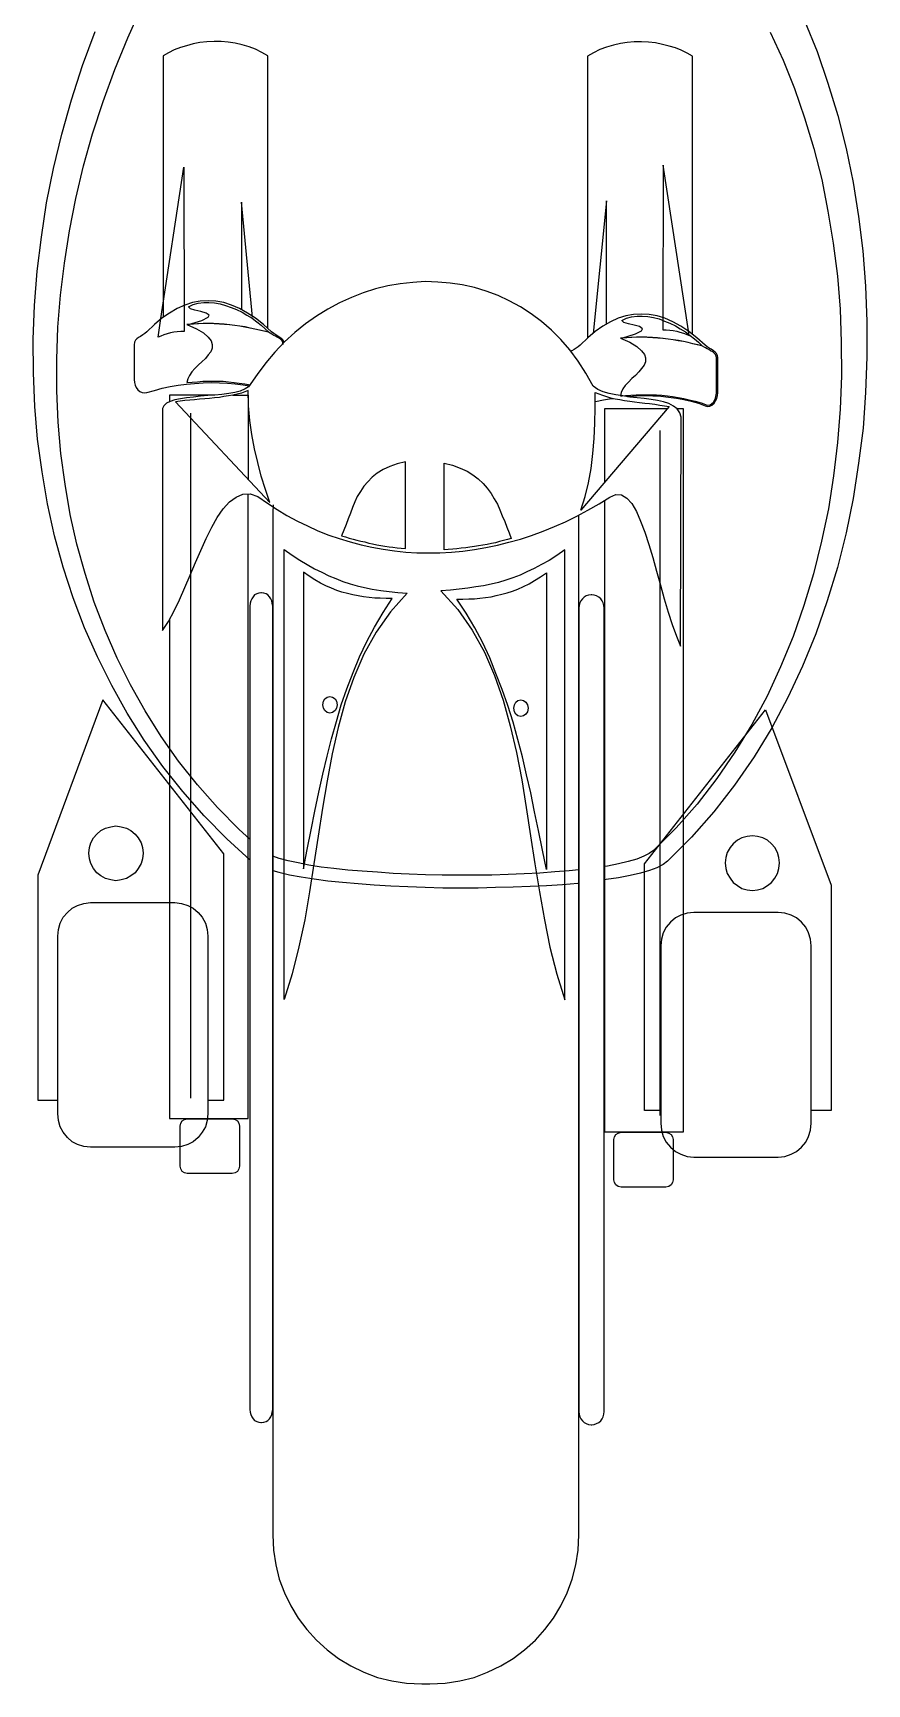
# Model space of a CAD drawing. Header units: millimetres. Extents: x -3203.9 to -3203.12, y 1770.14 to 1771.4.
# Drawn here: x -3203.714 to -3203.319, y 1770.14 to 1770.922 of the extents above; entities that cross this region are included whole.
import ezdxf

# ---------------------------------------------------------------- set-up
doc = ezdxf.new("R2010")
doc.units = ezdxf.units.MM
doc.header["$LTSCALE"] = 10
doc.layers.add('Veículos', color=2, linetype='Continuous')

msp = doc.modelspace()

# ---------------------------------------------------------------- linework, layer by layer
at = {"layer": 'Veículos'}
for points in [[(-3203.61107, 1770.53982), (-3203.61603, 1770.54444), (-3203.62626, 1770.55484), (-3203.63583, 1770.56557), (-3203.64474, 1770.57679), (-3203.65299, 1770.5885), (-3203.66058, 1770.60055), (-3203.66751, 1770.61292), (-3203.67378, 1770.62563), (-3203.67956, 1770.63867), (-3203.68467, 1770.65204), (-3203.68897, 1770.66573), (-3203.69293, 1770.67959), (-3203.69606, 1770.69362), (-3203.69854, 1770.70798), (-3203.70052, 1770.7225), (-3203.70184, 1770.73735), (-3203.7025, 1770.7522), (-3203.7025, 1770.76704), (-3203.702, 1770.78223), (-3203.70068, 1770.79741), (-3203.69886, 1770.81259), (-3203.69639, 1770.82794), (-3203.69342, 1770.84329), (-3203.68979, 1770.85863), (-3203.6855, 1770.87382), (-3203.68055, 1770.88916), (-3203.67494, 1770.90435), (-3203.66883, 1770.91936), (-3203.66207, 1770.93438)], [(-3203.61107, 1770.53009), (-3203.62196, 1770.53998), (-3203.63269, 1770.55088), (-3203.64276, 1770.56243), (-3203.65216, 1770.57431), (-3203.66108, 1770.58669), (-3203.66916, 1770.59956), (-3203.67642, 1770.6126), (-3203.68319, 1770.62612), (-3203.6893, 1770.63999), (-3203.69474, 1770.65418), (-3203.69936, 1770.6687), (-3203.70349, 1770.68355), (-3203.70679, 1770.69857), (-3203.70943, 1770.71375), (-3203.71157, 1770.72927), (-3203.71289, 1770.74477), (-3203.71355, 1770.76061), (-3203.71371, 1770.77662), (-3203.71306, 1770.79262), (-3203.71173, 1770.8088), (-3203.70976, 1770.82497), (-3203.70728, 1770.84114), (-3203.70398, 1770.85748), (-3203.70002, 1770.87365), (-3203.69556, 1770.88999), (-3203.69028, 1770.90616), (-3203.68434, 1770.92233)], [(-3203.34804, 1770.92711), (-3203.34226, 1770.91276), (-3203.33715, 1770.89791), (-3203.33253, 1770.88256), (-3203.32857, 1770.86688), (-3203.32527, 1770.85088), (-3203.32263, 1770.83471), (-3203.32065, 1770.81837), (-3203.31932, 1770.8017), (-3203.31867, 1770.78503), (-3203.31867, 1770.7682), (-3203.31932, 1770.75137), (-3203.32048, 1770.73454), (-3203.32263, 1770.71788), (-3203.32527, 1770.70121), (-3203.32857, 1770.68487), (-3203.3327, 1770.66854), (-3203.33748, 1770.65269), (-3203.34292, 1770.63702), (-3203.3492, 1770.62184), (-3203.35613, 1770.60699), (-3203.36372, 1770.59263), (-3203.37214, 1770.57877), (-3203.38138, 1770.5654), (-3203.39127, 1770.55286), (-3203.40183, 1770.54081), (-3203.41323, 1770.52943), (-3203.41521, 1770.52778), (-3203.41817, 1770.52629), (-3203.42164, 1770.52497), (-3203.42593, 1770.52381), (-3203.43088, 1770.52266), (-3203.43633, 1770.5215), (-3203.44227, 1770.52068), (-3203.44309, 1770.52052), (-3203.44309, 1770.52052)], [(-3203.36454, 1770.922), (-3203.35844, 1770.9088), (-3203.35299, 1770.89527), (-3203.3482, 1770.88141), (-3203.34392, 1770.86688), (-3203.34012, 1770.8522), (-3203.33715, 1770.83718), (-3203.33468, 1770.822), (-3203.3327, 1770.80648), (-3203.33137, 1770.79081), (-3203.33088, 1770.77514), (-3203.33072, 1770.75929), (-3203.33137, 1770.74345), (-3203.3327, 1770.72761), (-3203.33451, 1770.71193), (-3203.33698, 1770.69626), (-3203.34029, 1770.68091), (-3203.34408, 1770.66556), (-3203.34854, 1770.65055), (-3203.35365, 1770.63586), (-3203.3596, 1770.62151), (-3203.36603, 1770.60764), (-3203.37329, 1770.59411), (-3203.38121, 1770.58107), (-3203.38979, 1770.56853), (-3203.39904, 1770.55649), (-3203.4091, 1770.54526), (-3203.41982, 1770.53454), (-3203.4218, 1770.53306), (-3203.42445, 1770.53174), (-3203.42775, 1770.53041), (-3203.43187, 1770.52926), (-3203.43633, 1770.52811), (-3203.44161, 1770.52711), (-3203.44309, 1770.52695), (-3203.44309, 1770.52695)], [(-3203.60249, 1770.78173), (-3203.60249, 1770.91078), (-3203.6053, 1770.91243), (-3203.60827, 1770.91391), (-3203.6114, 1770.91507), (-3203.6147, 1770.91606), (-3203.61801, 1770.91672), (-3203.62131, 1770.91722), (-3203.62461, 1770.91754), (-3203.62791, 1770.91754), (-3203.63137, 1770.91738), (-3203.63467, 1770.91705), (-3203.63781, 1770.91639), (-3203.64095, 1770.91556), (-3203.64391, 1770.91474), (-3203.64688, 1770.91359), (-3203.64953, 1770.91226), (-3203.652, 1770.91078), (-3203.652, 1770.78701), (-3203.652, 1770.78701)], [(-3203.40134, 1770.77893), (-3203.40134, 1770.91061), (-3203.40382, 1770.9121), (-3203.40662, 1770.91342), (-3203.40943, 1770.91457), (-3203.4124, 1770.9154), (-3203.41554, 1770.91622), (-3203.41884, 1770.91689), (-3203.42214, 1770.91722), (-3203.42543, 1770.91738), (-3203.4289, 1770.91738), (-3203.4322, 1770.91705), (-3203.4355, 1770.91655), (-3203.4388, 1770.91589), (-3203.44211, 1770.91491), (-3203.44524, 1770.91375), (-3203.44821, 1770.91226), (-3203.45102, 1770.91061), (-3203.45102, 1770.77711), (-3203.45102, 1770.77711)], [(-3203.6421, 1770.78025), (-3203.6421, 1770.78025), (-3203.64375, 1770.78025), (-3203.6454, 1770.78008), (-3203.64705, 1770.77992), (-3203.64853, 1770.77959), (-3203.65019, 1770.77909), (-3203.65167, 1770.7786), (-3203.65316, 1770.7781), (-3203.65447, 1770.77761), (-3203.65316, 1770.78635), (-3203.64226, 1770.85814), (-3203.6421, 1770.78025)], [(-3203.40316, 1770.78058), (-3203.41521, 1770.85896), (-3203.41537, 1770.78107), (-3203.41537, 1770.78107), (-3203.41372, 1770.78107), (-3203.41207, 1770.78091), (-3203.41042, 1770.78074), (-3203.40877, 1770.78042), (-3203.40728, 1770.77992), (-3203.40563, 1770.77942), (-3203.40432, 1770.77893), (-3203.40283, 1770.77843), (-3203.40316, 1770.78058)], [(-3203.44211, 1770.78371), (-3203.44211, 1770.84213), (-3203.44837, 1770.77926), (-3203.44837, 1770.77942)], [(-3203.60975, 1770.78701), (-3203.61503, 1770.84147), (-3203.61503, 1770.79064), (-3203.61503, 1770.79064)], [(-3203.65233, 1770.63867), (-3203.64953, 1770.64296), (-3203.64688, 1770.64791), (-3203.64425, 1770.65319), (-3203.64177, 1770.65897), (-3203.63929, 1770.66491), (-3203.63682, 1770.67084), (-3203.63418, 1770.67662), (-3203.63171, 1770.68224), (-3203.62906, 1770.68752), (-3203.62642, 1770.69213), (-3203.62362, 1770.69626), (-3203.62065, 1770.69956), (-3203.61751, 1770.70187), (-3203.61438, 1770.70319), (-3203.61091, 1770.70335), (-3203.60728, 1770.70204), (-3203.60266, 1770.6989), (-3203.59804, 1770.69593), (-3203.59342, 1770.69313), (-3203.58847, 1770.69048), (-3203.58368, 1770.68817), (-3203.57873, 1770.68587), (-3203.57361, 1770.68388), (-3203.56867, 1770.68224), (-3203.56355, 1770.68059), (-3203.55827, 1770.67926), (-3203.55315, 1770.6781), (-3203.54787, 1770.67712), (-3203.54243, 1770.67646), (-3203.53715, 1770.6758), (-3203.53187, 1770.67547), (-3203.52642, 1770.67547), (-3203.52098, 1770.67547), (-3203.51553, 1770.6758), (-3203.51009, 1770.67629), (-3203.50464, 1770.67696), (-3203.4992, 1770.67794), (-3203.49375, 1770.6791), (-3203.48831, 1770.68042), (-3203.48286, 1770.6819), (-3203.47758, 1770.68372), (-3203.47213, 1770.6857), (-3203.46669, 1770.68785), (-3203.46141, 1770.69015), (-3203.45613, 1770.69279), (-3203.45085, 1770.6956), (-3203.44557, 1770.69857), (-3203.44045, 1770.70187), (-3203.43764, 1770.70302), (-3203.43501, 1770.70286), (-3203.43236, 1770.70137), (-3203.43006, 1770.69874), (-3203.42791, 1770.69494), (-3203.42593, 1770.69048), (-3203.42395, 1770.6852), (-3203.42197, 1770.67943), (-3203.42015, 1770.67316), (-3203.41834, 1770.66672), (-3203.41652, 1770.66012), (-3203.41471, 1770.65369), (-3203.41289, 1770.64741), (-3203.41091, 1770.64147), (-3203.40893, 1770.63603), (-3203.40695, 1770.63124), (-3203.40662, 1770.73965), (-3203.40728, 1770.7418), (-3203.4086, 1770.74361), (-3203.41025, 1770.74493), (-3203.41256, 1770.74609), (-3203.41504, 1770.74691), (-3203.41784, 1770.74757), (-3203.42098, 1770.74807), (-3203.42428, 1770.74857), (-3203.42758, 1770.74889), (-3203.43105, 1770.74922), (-3203.43434, 1770.74972), (-3203.43764, 1770.75022), (-3203.44078, 1770.75087), (-3203.44359, 1770.7517), (-3203.44623, 1770.75285), (-3203.44837, 1770.75434), (-3203.45184, 1770.76045), (-3203.45547, 1770.76622), (-3203.45943, 1770.7715), (-3203.46372, 1770.77645), (-3203.46817, 1770.78091), (-3203.4728, 1770.78503), (-3203.47775, 1770.78866), (-3203.48286, 1770.79196), (-3203.48814, 1770.79477), (-3203.49342, 1770.79724), (-3203.49903, 1770.79939), (-3203.50464, 1770.80104), (-3203.51042, 1770.80236), (-3203.51619, 1770.80318), (-3203.52197, 1770.80368), (-3203.52791, 1770.80385), (-3203.53384, 1770.80352), (-3203.53979, 1770.80285), (-3203.54557, 1770.80187), (-3203.5515, 1770.80038), (-3203.55728, 1770.79857), (-3203.56289, 1770.79642), (-3203.5685, 1770.79378), (-3203.57411, 1770.79081), (-3203.57939, 1770.78751), (-3203.58467, 1770.78388), (-3203.58962, 1770.77975), (-3203.59457, 1770.7753), (-3203.5992, 1770.77051), (-3203.60349, 1770.76539), (-3203.60761, 1770.75995), (-3203.61157, 1770.75401), (-3203.61322, 1770.75302), (-3203.61553, 1770.75203), (-3203.61817, 1770.75137), (-3203.62098, 1770.75087), (-3203.62428, 1770.75038), (-3203.62757, 1770.75005), (-3203.63088, 1770.74989), (-3203.63434, 1770.74955), (-3203.63764, 1770.74922), (-3203.64095, 1770.74889), (-3203.64391, 1770.7484), (-3203.64656, 1770.74791), (-3203.6487, 1770.74708), (-3203.65051, 1770.74626), (-3203.65167, 1770.7451), (-3203.65233, 1770.74378), (-3203.65233, 1770.63867)], [(-3203.59474, 1770.77514), (-3203.59474, 1770.77514), (-3203.59523, 1770.77612), (-3203.5959, 1770.77679), (-3203.59672, 1770.77744), (-3203.59771, 1770.7781), (-3203.5987, 1770.7786), (-3203.59969, 1770.77926), (-3203.60068, 1770.78008), (-3203.60447, 1770.78355), (-3203.60827, 1770.78652), (-3203.61207, 1770.78899), (-3203.61586, 1770.79114), (-3203.61966, 1770.79279), (-3203.62329, 1770.79394), (-3203.62708, 1770.79461), (-3203.63071, 1770.79477), (-3203.63451, 1770.79461), (-3203.63814, 1770.79394), (-3203.64177, 1770.79279), (-3203.6454, 1770.79114), (-3203.64903, 1770.78899), (-3203.65266, 1770.78652), (-3203.65612, 1770.78355), (-3203.65975, 1770.78008), (-3203.66075, 1770.77926), (-3203.66173, 1770.7786), (-3203.66273, 1770.77793), (-3203.66372, 1770.77744), (-3203.66454, 1770.77679), (-3203.6652, 1770.77612), (-3203.6657, 1770.77514), (-3203.66586, 1770.77398), (-3203.66586, 1770.75748), (-3203.6657, 1770.75615), (-3203.66537, 1770.75483), (-3203.66487, 1770.75368), (-3203.66405, 1770.75269), (-3203.66306, 1770.75187), (-3203.66207, 1770.75137), (-3203.66091, 1770.7512), (-3203.65975, 1770.75137), (-3203.65612, 1770.75236), (-3203.65249, 1770.75335), (-3203.6487, 1770.75417), (-3203.6449, 1770.75483), (-3203.64095, 1770.75533), (-3203.63715, 1770.75566), (-3203.63319, 1770.75599), (-3203.62939, 1770.75615), (-3203.62543, 1770.75599), (-3203.62164, 1770.75583), (-3203.61801, 1770.7555), (-3203.61421, 1770.755), (-3203.61124, 1770.7545), (-3203.61124, 1770.7545)], [(-3203.64012, 1770.78355), (-3203.63369, 1770.78553), (-3203.63071, 1770.78701), (-3203.63022, 1770.788), (-3203.63171, 1770.78899), (-3203.63418, 1770.78966), (-3203.63699, 1770.79031), (-3203.63913, 1770.79098), (-3203.64012, 1770.79196), (-3203.63781, 1770.79296), (-3203.6355, 1770.79361), (-3203.63285, 1770.79394), (-3203.63038, 1770.79394), (-3203.62774, 1770.79378), (-3203.6251, 1770.79329), (-3203.62246, 1770.79262), (-3203.61982, 1770.79164), (-3203.61735, 1770.79064), (-3203.6147, 1770.78933), (-3203.6124, 1770.788), (-3203.60992, 1770.78652), (-3203.60777, 1770.78487), (-3203.60563, 1770.78322), (-3203.60381, 1770.78157), (-3203.602, 1770.77992), (-3203.60414, 1770.78042), (-3203.60646, 1770.78091), (-3203.6086, 1770.7814), (-3203.61091, 1770.7819), (-3203.61338, 1770.78223), (-3203.6157, 1770.78272), (-3203.61817, 1770.78305), (-3203.62048, 1770.78338), (-3203.62296, 1770.78355), (-3203.62543, 1770.78371), (-3203.62791, 1770.78388), (-3203.63038, 1770.78405), (-3203.63285, 1770.78405), (-3203.63534, 1770.78388), (-3203.63764, 1770.78371), (-3203.64012, 1770.78355)], [(-3203.43204, 1770.74939), (-3203.43187, 1770.74939), (-3203.42791, 1770.74972), (-3203.42412, 1770.74989), (-3203.42015, 1770.74972), (-3203.41636, 1770.74955), (-3203.41273, 1770.74922), (-3203.40893, 1770.74873), (-3203.40547, 1770.74807), (-3203.402, 1770.74724), (-3203.39854, 1770.74626), (-3203.3954, 1770.7451), (-3203.39425, 1770.74477), (-3203.39309, 1770.74493), (-3203.3921, 1770.74543), (-3203.39111, 1770.74626), (-3203.39045, 1770.74741), (-3203.38979, 1770.74857), (-3203.38946, 1770.74989), (-3203.38929, 1770.7512), (-3203.38929, 1770.76771), (-3203.38946, 1770.76886), (-3203.38996, 1770.76985), (-3203.39062, 1770.77051), (-3203.39144, 1770.77117), (-3203.39243, 1770.77183), (-3203.39342, 1770.77233), (-3203.39441, 1770.77299), (-3203.3954, 1770.77381), (-3203.3992, 1770.77728), (-3203.40299, 1770.78025), (-3203.40679, 1770.78272), (-3203.41058, 1770.78487), (-3203.41438, 1770.78652), (-3203.41801, 1770.78768), (-3203.4218, 1770.78833), (-3203.42543, 1770.7885), (-3203.42923, 1770.78833), (-3203.43286, 1770.78768), (-3203.43649, 1770.78652), (-3203.44012, 1770.78487), (-3203.44375, 1770.78272), (-3203.44739, 1770.78025), (-3203.45085, 1770.77728), (-3203.45448, 1770.77381), (-3203.45547, 1770.77299), (-3203.45646, 1770.77233), (-3203.45745, 1770.77167), (-3203.45844, 1770.77117), (-3203.45893, 1770.77084), (-3203.45893, 1770.77084)], [(-3203.43484, 1770.77711), (-3203.4284, 1770.77909), (-3203.42543, 1770.78058), (-3203.42494, 1770.78157), (-3203.42643, 1770.78256), (-3203.4289, 1770.78322), (-3203.43171, 1770.78388), (-3203.43385, 1770.78454), (-3203.43484, 1770.78553), (-3203.43253, 1770.78652), (-3203.43022, 1770.78718), (-3203.42758, 1770.78751), (-3203.4251, 1770.78751), (-3203.42247, 1770.78734), (-3203.41982, 1770.78685), (-3203.41719, 1770.78619), (-3203.41454, 1770.7852), (-3203.41207, 1770.78421), (-3203.40943, 1770.78289), (-3203.40712, 1770.78157), (-3203.40464, 1770.78008), (-3203.4025, 1770.77843), (-3203.40035, 1770.77679), (-3203.39854, 1770.77514), (-3203.39672, 1770.77348), (-3203.39887, 1770.77398), (-3203.40118, 1770.77447), (-3203.40332, 1770.77497), (-3203.40563, 1770.77546), (-3203.40811, 1770.77579), (-3203.41042, 1770.77629), (-3203.41289, 1770.77662), (-3203.41521, 1770.77695), (-3203.41768, 1770.77711), (-3203.42015, 1770.77728), (-3203.42263, 1770.77744), (-3203.4251, 1770.77761), (-3203.42758, 1770.77761), (-3203.43006, 1770.77744), (-3203.43236, 1770.77728), (-3203.43484, 1770.77711)], [(-3203.59523, 1770.77414), (-3203.5954, 1770.77497), (-3203.59573, 1770.77579), (-3203.59639, 1770.77645), (-3203.59705, 1770.77711), (-3203.59804, 1770.77761), (-3203.59886, 1770.7781), (-3203.59969, 1770.77843), (-3203.60051, 1770.77893), (-3203.60216, 1770.77992), (-3203.60431, 1770.78042), (-3203.60646, 1770.78091), (-3203.6086, 1770.7814), (-3203.61091, 1770.7819), (-3203.61322, 1770.7824), (-3203.6157, 1770.78272), (-3203.61817, 1770.78305), (-3203.62065, 1770.78338), (-3203.62312, 1770.78371), (-3203.62559, 1770.78388), (-3203.62824, 1770.78405), (-3203.63071, 1770.78405), (-3203.63319, 1770.78405), (-3203.63583, 1770.78388), (-3203.6383, 1770.78371), (-3203.64078, 1770.78355), (-3203.63632, 1770.78157), (-3203.63302, 1770.77959), (-3203.63071, 1770.77761), (-3203.62939, 1770.77579), (-3203.6289, 1770.77414), (-3203.6289, 1770.77233), (-3203.62956, 1770.77067), (-3203.63071, 1770.76919), (-3203.63203, 1770.76754), (-3203.63369, 1770.76589), (-3203.63534, 1770.76441), (-3203.63699, 1770.76276), (-3203.63847, 1770.76111), (-3203.63962, 1770.75946), (-3203.64045, 1770.7578), (-3203.64078, 1770.75615), (-3203.6383, 1770.75632), (-3203.63583, 1770.75648), (-3203.63335, 1770.75665), (-3203.63104, 1770.75665), (-3203.62857, 1770.75665), (-3203.62609, 1770.75665), (-3203.62362, 1770.75665), (-3203.62114, 1770.75648), (-3203.6185, 1770.75615), (-3203.61603, 1770.75583), (-3203.61338, 1770.7555), (-3203.61091, 1770.755), (-3203.61091, 1770.755)], [(-3203.43468, 1770.74972), (-3203.43303, 1770.74989), (-3203.43055, 1770.75005), (-3203.42808, 1770.75022), (-3203.42577, 1770.75022), (-3203.42329, 1770.75022), (-3203.42082, 1770.75022), (-3203.41834, 1770.75022), (-3203.41586, 1770.75005), (-3203.41323, 1770.74972), (-3203.41075, 1770.74939), (-3203.40811, 1770.74906), (-3203.40547, 1770.74857), (-3203.40283, 1770.74791), (-3203.40002, 1770.74724), (-3203.39722, 1770.74642), (-3203.39441, 1770.74543), (-3203.39292, 1770.74559), (-3203.39144, 1770.74675), (-3203.39045, 1770.74873), (-3203.38996, 1770.75104), (-3203.38996, 1770.76771), (-3203.39012, 1770.76853), (-3203.39045, 1770.76936), (-3203.39111, 1770.77002), (-3203.39177, 1770.77067), (-3203.39276, 1770.77117), (-3203.39359, 1770.77167), (-3203.39441, 1770.772), (-3203.39524, 1770.77249), (-3203.39689, 1770.77348), (-3203.39904, 1770.77398), (-3203.40118, 1770.77447), (-3203.40332, 1770.77497), (-3203.40563, 1770.77546), (-3203.40795, 1770.77596), (-3203.41042, 1770.77629), (-3203.41289, 1770.77662), (-3203.41537, 1770.77695), (-3203.41784, 1770.77728), (-3203.42032, 1770.77744), (-3203.42296, 1770.77761), (-3203.42543, 1770.77761), (-3203.42791, 1770.77761), (-3203.43055, 1770.77744), (-3203.43303, 1770.77728), (-3203.4355, 1770.77711), (-3203.43105, 1770.77514), (-3203.42775, 1770.77315), (-3203.42543, 1770.77117), (-3203.42412, 1770.76936), (-3203.42362, 1770.76771), (-3203.42362, 1770.76589), (-3203.42428, 1770.76424), (-3203.42543, 1770.76276), (-3203.42675, 1770.76111), (-3203.4284, 1770.75946), (-3203.43006, 1770.75797), (-3203.43171, 1770.75632), (-3203.43319, 1770.75467), (-3203.43434, 1770.75302), (-3203.43517, 1770.75137), (-3203.4355, 1770.74972), (-3203.4355, 1770.74972), (-3203.43468, 1770.74972)], [(-3203.62757, 1770.75005), (-3203.64903, 1770.75005), (-3203.64903, 1770.74691), (-3203.64903, 1770.74691)], [(-3203.60151, 1770.69923), (-3203.60365, 1770.7055), (-3203.60563, 1770.71177), (-3203.60728, 1770.71821), (-3203.60877, 1770.72464), (-3203.61009, 1770.73141), (-3203.61107, 1770.73817), (-3203.61157, 1770.7451), (-3203.61174, 1770.75236), (-3203.61338, 1770.7517), (-3203.61503, 1770.75104), (-3203.61702, 1770.75054), (-3203.619, 1770.75005), (-3203.62114, 1770.74972), (-3203.62329, 1770.74939), (-3203.62543, 1770.74906), (-3203.62774, 1770.74889), (-3203.63006, 1770.74857), (-3203.63236, 1770.7484), (-3203.63484, 1770.74824), (-3203.63715, 1770.74791), (-3203.63946, 1770.74774), (-3203.64177, 1770.74757), (-3203.64408, 1770.74724), (-3203.64623, 1770.74691), (-3203.60151, 1770.69923)], [(-3203.619, 1770.75005), (-3203.61174, 1770.75005), (-3203.61174, 1770.71012), (-3203.61174, 1770.71012)], [(-3203.45415, 1770.6956), (-3203.45217, 1770.70204), (-3203.45052, 1770.70863), (-3203.44937, 1770.7154), (-3203.44854, 1770.7225), (-3203.44788, 1770.72959), (-3203.44755, 1770.73685), (-3203.44739, 1770.74411), (-3203.44739, 1770.75137), (-3203.44574, 1770.75071), (-3203.44392, 1770.75005), (-3203.44211, 1770.74939), (-3203.44012, 1770.74889), (-3203.43797, 1770.7484), (-3203.43567, 1770.74807), (-3203.43352, 1770.74757), (-3203.43105, 1770.74724), (-3203.42873, 1770.74691), (-3203.42643, 1770.74659), (-3203.42395, 1770.74626), (-3203.42164, 1770.74609), (-3203.41917, 1770.74576), (-3203.41686, 1770.74543), (-3203.41454, 1770.7451), (-3203.4124, 1770.74477), (-3203.45415, 1770.6956)], [(-3203.44739, 1770.74708), (-3203.44722, 1770.74708), (-3203.44342, 1770.74791), (-3203.43962, 1770.74857), (-3203.43897, 1770.74857), (-3203.43897, 1770.74857)], [(-3203.63897, 1770.41721), (-3203.63897, 1770.74163)], [(-3203.41339, 1770.74361), (-3203.44293, 1770.74361), (-3203.44293, 1770.7088), (-3203.44293, 1770.7088)], [(-3203.44293, 1770.70022), (-3203.44293, 1770.4012), (-3203.40563, 1770.4012), (-3203.40563, 1770.74361), (-3203.4086, 1770.74361), (-3203.4086, 1770.74361)], [(-3203.41669, 1770.40896), (-3203.41669, 1770.73338)], [(-3203.53731, 1770.67745), (-3203.53731, 1770.71854), (-3203.54127, 1770.71754), (-3203.54474, 1770.7164), (-3203.54787, 1770.71491), (-3203.55068, 1770.71309), (-3203.55299, 1770.71128), (-3203.55513, 1770.70913), (-3203.55695, 1770.70698), (-3203.5586, 1770.70451), (-3203.56009, 1770.70204), (-3203.56124, 1770.69956), (-3203.56239, 1770.69692), (-3203.56339, 1770.69428), (-3203.56437, 1770.69148), (-3203.56537, 1770.68883), (-3203.56652, 1770.6862), (-3203.56751, 1770.68355), (-3203.5657, 1770.68306), (-3203.56388, 1770.6824), (-3203.56207, 1770.6819), (-3203.56025, 1770.68141), (-3203.55844, 1770.68091), (-3203.55646, 1770.68059), (-3203.55464, 1770.68009), (-3203.55283, 1770.67976), (-3203.55085, 1770.67926), (-3203.54903, 1770.67893), (-3203.54705, 1770.6786), (-3203.54507, 1770.67827), (-3203.54325, 1770.6781), (-3203.54127, 1770.67778), (-3203.53929, 1770.67761), (-3203.53731, 1770.67745)], [(-3203.519, 1770.67679), (-3203.519, 1770.71788), (-3203.51504, 1770.71689), (-3203.51141, 1770.71557), (-3203.50811, 1770.71408), (-3203.50531, 1770.71243), (-3203.50283, 1770.71045), (-3203.50052, 1770.7083), (-3203.49854, 1770.706), (-3203.49672, 1770.70352), (-3203.49524, 1770.70104), (-3203.49375, 1770.69841), (-3203.4926, 1770.69576), (-3203.49144, 1770.69296), (-3203.49029, 1770.69032), (-3203.4893, 1770.68752), (-3203.48814, 1770.68487), (-3203.48715, 1770.68224), (-3203.48897, 1770.68174), (-3203.49078, 1770.68124), (-3203.49276, 1770.68075), (-3203.49458, 1770.68025), (-3203.49656, 1770.67992), (-3203.49854, 1770.67943), (-3203.50068, 1770.6791), (-3203.50266, 1770.67877), (-3203.50464, 1770.67844), (-3203.50679, 1770.6781), (-3203.50877, 1770.67778), (-3203.51091, 1770.67761), (-3203.51289, 1770.67728), (-3203.51487, 1770.67712), (-3203.51702, 1770.67696), (-3203.519, 1770.67679)], [(-3203.64903, 1770.64395), (-3203.64903, 1770.40764), (-3203.61174, 1770.40764), (-3203.61174, 1770.70335), (-3203.61174, 1770.70335)], [(-3203.60002, 1770.69824), (-3203.60018, 1770.69461), (-3203.60018, 1770.21044), (-3203.59985, 1770.20318), (-3203.5987, 1770.19625), (-3203.59705, 1770.18948), (-3203.59457, 1770.18305), (-3203.5916, 1770.17678), (-3203.58814, 1770.17101), (-3203.58401, 1770.16556), (-3203.57939, 1770.16061), (-3203.57444, 1770.15599), (-3203.569, 1770.15186), (-3203.56322, 1770.14839), (-3203.55695, 1770.14543), (-3203.55051, 1770.14295), (-3203.54375, 1770.1413), (-3203.53682, 1770.14015), (-3203.52956, 1770.13981), (-3203.52576, 1770.13981), (-3203.5185, 1770.14015), (-3203.51157, 1770.1413), (-3203.50481, 1770.14295), (-3203.49837, 1770.14543), (-3203.4921, 1770.14839), (-3203.48632, 1770.15186), (-3203.48088, 1770.15599), (-3203.47576, 1770.16061), (-3203.47131, 1770.16556), (-3203.46719, 1770.17101), (-3203.46372, 1770.17678), (-3203.46075, 1770.18305), (-3203.45828, 1770.18948), (-3203.45663, 1770.19625), (-3203.45547, 1770.20318), (-3203.45514, 1770.21044), (-3203.45514, 1770.69329), (-3203.45514, 1770.69329)], [(-3203.59474, 1770.46391), (-3203.59474, 1770.67696), (-3203.59094, 1770.67431), (-3203.58731, 1770.672), (-3203.58385, 1770.66986), (-3203.58038, 1770.66788), (-3203.57691, 1770.66623), (-3203.57361, 1770.66458), (-3203.57032, 1770.66326), (-3203.56702, 1770.66193), (-3203.56355, 1770.66078), (-3203.56009, 1770.65979), (-3203.55662, 1770.65897), (-3203.55299, 1770.6583), (-3203.54903, 1770.65765), (-3203.54507, 1770.65715), (-3203.54094, 1770.65665), (-3203.53649, 1770.65632), (-3203.54441, 1770.64758), (-3203.55118, 1770.63784), (-3203.55695, 1770.62745), (-3203.56174, 1770.61639), (-3203.56586, 1770.60484), (-3203.56916, 1770.59279), (-3203.57196, 1770.58025), (-3203.57444, 1770.56755), (-3203.57659, 1770.55451), (-3203.57857, 1770.54131), (-3203.58071, 1770.52811), (-3203.58269, 1770.5149), (-3203.58501, 1770.5017), (-3203.58781, 1770.48883), (-3203.59094, 1770.47613), (-3203.59474, 1770.46391)], [(-3203.46174, 1770.46375), (-3203.46174, 1770.67679), (-3203.46554, 1770.67415), (-3203.46917, 1770.67184), (-3203.4728, 1770.66986), (-3203.47626, 1770.66804), (-3203.47973, 1770.66639), (-3203.48303, 1770.66491), (-3203.48649, 1770.66358), (-3203.48979, 1770.66243), (-3203.49326, 1770.66144), (-3203.49672, 1770.66062), (-3203.50035, 1770.65979), (-3203.50398, 1770.6593), (-3203.50778, 1770.65864), (-3203.5119, 1770.6583), (-3203.51602, 1770.65781), (-3203.52048, 1770.65748), (-3203.51256, 1770.64857), (-3203.50563, 1770.63883), (-3203.49986, 1770.62844), (-3203.49507, 1770.61738), (-3203.49095, 1770.60566), (-3203.48765, 1770.59345), (-3203.48468, 1770.58091), (-3203.4822, 1770.56788), (-3203.48006, 1770.55484), (-3203.47808, 1770.54147), (-3203.47593, 1770.52811), (-3203.47378, 1770.5149), (-3203.47148, 1770.5017), (-3203.46884, 1770.48867), (-3203.46554, 1770.47596), (-3203.46174, 1770.46375)], [(-3203.58566, 1770.66623), (-3203.58566, 1770.52579), (-3203.58385, 1770.53504), (-3203.58203, 1770.54428), (-3203.58022, 1770.55319), (-3203.5784, 1770.5621), (-3203.57642, 1770.57068), (-3203.57444, 1770.57909), (-3203.5723, 1770.58735), (-3203.56998, 1770.5956), (-3203.56768, 1770.60352), (-3203.56504, 1770.61111), (-3203.56207, 1770.6187), (-3203.55909, 1770.62612), (-3203.55563, 1770.63339), (-3203.552, 1770.64032), (-3203.54787, 1770.64725), (-3203.54358, 1770.65385), (-3203.54639, 1770.65385), (-3203.5492, 1770.65402), (-3203.55183, 1770.65402), (-3203.55448, 1770.65434), (-3203.55711, 1770.65467), (-3203.55976, 1770.655), (-3203.56223, 1770.6555), (-3203.5647, 1770.65616), (-3203.56735, 1770.65682), (-3203.56982, 1770.65765), (-3203.5723, 1770.65864), (-3203.57494, 1770.65979), (-3203.57758, 1770.66111), (-3203.58022, 1770.6626), (-3203.58286, 1770.66441), (-3203.58566, 1770.66623)], [(-3203.47049, 1770.6659), (-3203.47049, 1770.52546), (-3203.4723, 1770.5347), (-3203.47428, 1770.54395), (-3203.4761, 1770.55286), (-3203.47791, 1770.56177), (-3203.47989, 1770.57035), (-3203.48187, 1770.57877), (-3203.48402, 1770.58702), (-3203.48632, 1770.59527), (-3203.48881, 1770.60319), (-3203.49144, 1770.61078), (-3203.49441, 1770.61837), (-3203.49738, 1770.62579), (-3203.50085, 1770.63306), (-3203.50448, 1770.63999), (-3203.50861, 1770.64692), (-3203.51289, 1770.65352), (-3203.51009, 1770.65352), (-3203.50728, 1770.65369), (-3203.50464, 1770.65369), (-3203.502, 1770.65402), (-3203.49937, 1770.65434), (-3203.49672, 1770.65467), (-3203.49425, 1770.65517), (-3203.49161, 1770.65583), (-3203.48913, 1770.65649), (-3203.48666, 1770.65732), (-3203.48402, 1770.6583), (-3203.48138, 1770.65946), (-3203.47874, 1770.66078), (-3203.4761, 1770.66227), (-3203.47329, 1770.66408), (-3203.47049, 1770.6659)], [(-3203.60546, 1770.65649), (-3203.60579, 1770.65649), (-3203.60679, 1770.65632), (-3203.60777, 1770.65599), (-3203.60877, 1770.6555), (-3203.60942, 1770.65467), (-3203.61009, 1770.65369), (-3203.61058, 1770.65269), (-3203.61091, 1770.65154), (-3203.61107, 1770.65022), (-3203.61107, 1770.26985), (-3203.61091, 1770.26853), (-3203.61058, 1770.26738), (-3203.61009, 1770.26638), (-3203.60942, 1770.26539), (-3203.60877, 1770.26457), (-3203.60777, 1770.26408), (-3203.60679, 1770.26374), (-3203.60579, 1770.26358), (-3203.60546, 1770.26358), (-3203.60431, 1770.26374), (-3203.60332, 1770.26408), (-3203.60249, 1770.26457), (-3203.60167, 1770.26539), (-3203.60101, 1770.26638), (-3203.60051, 1770.26738), (-3203.60035, 1770.26853), (-3203.60018, 1770.26985), (-3203.60018, 1770.65022), (-3203.60035, 1770.65154), (-3203.60051, 1770.65269), (-3203.60101, 1770.65369), (-3203.60167, 1770.65467), (-3203.60249, 1770.6555), (-3203.60332, 1770.65599), (-3203.60431, 1770.65632), (-3203.60546, 1770.65649)], [(-3203.44903, 1770.6555), (-3203.44937, 1770.6555), (-3203.45052, 1770.65534), (-3203.45167, 1770.655), (-3203.45266, 1770.65451), (-3203.45349, 1770.65369), (-3203.45415, 1770.65269), (-3203.45465, 1770.65171), (-3203.45498, 1770.65055), (-3203.45514, 1770.64923), (-3203.45514, 1770.26886), (-3203.45498, 1770.26754), (-3203.45465, 1770.26638), (-3203.45415, 1770.26539), (-3203.45349, 1770.26441), (-3203.45266, 1770.26358), (-3203.45167, 1770.26308), (-3203.45052, 1770.26275), (-3203.44937, 1770.26259), (-3203.44903, 1770.26259), (-3203.44788, 1770.26275), (-3203.44672, 1770.26308), (-3203.44574, 1770.26358), (-3203.44474, 1770.26441), (-3203.44408, 1770.26539), (-3203.44359, 1770.26638), (-3203.44325, 1770.26754), (-3203.44309, 1770.26886), (-3203.44309, 1770.64923), (-3203.44325, 1770.65055), (-3203.44359, 1770.65171), (-3203.44408, 1770.65269), (-3203.44474, 1770.65369), (-3203.44574, 1770.65451), (-3203.44672, 1770.655), (-3203.44788, 1770.65534), (-3203.44903, 1770.6555)], [(-3203.63088, 1770.41622), (-3203.62329, 1770.41622), (-3203.62329, 1770.53289), (-3203.68071, 1770.60583), (-3203.71141, 1770.52283), (-3203.71141, 1770.41622), (-3203.702, 1770.41622), (-3203.702, 1770.41622)], [(-3203.57312, 1770.60748), (-3203.5718, 1770.60715), (-3203.57065, 1770.60632), (-3203.56998, 1770.60517), (-3203.56965, 1770.60352), (-3203.56998, 1770.60187), (-3203.57065, 1770.60071), (-3203.5718, 1770.59989), (-3203.57312, 1770.59956), (-3203.57444, 1770.59989), (-3203.57543, 1770.60071), (-3203.57609, 1770.60187), (-3203.57642, 1770.60352), (-3203.57609, 1770.60517), (-3203.57543, 1770.60632), (-3203.57444, 1770.60715), (-3203.57312, 1770.60748)], [(-3203.48269, 1770.60583), (-3203.48138, 1770.6055), (-3203.48022, 1770.60467), (-3203.47956, 1770.60352), (-3203.47923, 1770.60187), (-3203.47956, 1770.60022), (-3203.48022, 1770.59906), (-3203.48138, 1770.59824), (-3203.48269, 1770.59791), (-3203.48402, 1770.59824), (-3203.48501, 1770.59906), (-3203.48567, 1770.60022), (-3203.486, 1770.60187), (-3203.48567, 1770.60352), (-3203.48501, 1770.60467), (-3203.48402, 1770.6055), (-3203.48269, 1770.60583)], [(-3203.41636, 1770.41144), (-3203.42412, 1770.41144), (-3203.42412, 1770.52811), (-3203.36669, 1770.60104), (-3203.33566, 1770.51804), (-3203.33566, 1770.41144), (-3203.34507, 1770.41144), (-3203.34507, 1770.41144)], [(-3203.67444, 1770.54609), (-3203.67197, 1770.54576), (-3203.6695, 1770.5451), (-3203.66735, 1770.54395), (-3203.66537, 1770.5423), (-3203.66388, 1770.54048), (-3203.66256, 1770.53817), (-3203.6619, 1770.53586), (-3203.66157, 1770.53322), (-3203.6619, 1770.53058), (-3203.66256, 1770.52827), (-3203.66388, 1770.52596), (-3203.66537, 1770.52398), (-3203.66735, 1770.5225), (-3203.6695, 1770.52118), (-3203.67197, 1770.52052), (-3203.67444, 1770.52018), (-3203.67692, 1770.52052), (-3203.67939, 1770.52118), (-3203.68154, 1770.5225), (-3203.68352, 1770.52398), (-3203.685, 1770.52596), (-3203.68632, 1770.52827), (-3203.68698, 1770.53058), (-3203.68732, 1770.53322), (-3203.68698, 1770.53586), (-3203.68632, 1770.53817), (-3203.685, 1770.54048), (-3203.68352, 1770.5423), (-3203.68154, 1770.54395), (-3203.67939, 1770.5451), (-3203.67692, 1770.54576), (-3203.67444, 1770.54609)], [(-3203.37296, 1770.54147), (-3203.37544, 1770.54114), (-3203.37791, 1770.54048), (-3203.38005, 1770.53933), (-3203.38203, 1770.53768), (-3203.38352, 1770.53586), (-3203.38484, 1770.53355), (-3203.3855, 1770.53124), (-3203.38583, 1770.5286), (-3203.3855, 1770.52596), (-3203.38484, 1770.52365), (-3203.38352, 1770.52134), (-3203.38203, 1770.51936), (-3203.38005, 1770.51787), (-3203.37791, 1770.51655), (-3203.37544, 1770.51589), (-3203.37296, 1770.51557), (-3203.37049, 1770.51589), (-3203.36801, 1770.51655), (-3203.36586, 1770.51787), (-3203.36388, 1770.51936), (-3203.36239, 1770.52134), (-3203.36108, 1770.52365), (-3203.36042, 1770.52596), (-3203.36009, 1770.5286), (-3203.36042, 1770.53124), (-3203.36108, 1770.53355), (-3203.36239, 1770.53586), (-3203.36388, 1770.53768), (-3203.36586, 1770.53933), (-3203.36801, 1770.54048), (-3203.37049, 1770.54114), (-3203.37296, 1770.54147)], [(-3203.45514, 1770.5253), (-3203.45976, 1770.52481), (-3203.46652, 1770.52431), (-3203.47362, 1770.52381), (-3203.48104, 1770.52348), (-3203.48864, 1770.52315), (-3203.49639, 1770.52283), (-3203.50415, 1770.52283), (-3203.51206, 1770.52283), (-3203.51998, 1770.52283), (-3203.52774, 1770.52299), (-3203.5355, 1770.52332), (-3203.54308, 1770.52365), (-3203.55051, 1770.52415), (-3203.55777, 1770.52464), (-3203.56454, 1770.52513), (-3203.57114, 1770.52596), (-3203.57724, 1770.52662), (-3203.58302, 1770.52761), (-3203.58814, 1770.5286), (-3203.59292, 1770.52959), (-3203.59705, 1770.53074), (-3203.60018, 1770.53174), (-3203.60018, 1770.53174)], [(-3203.60018, 1770.52497), (-3203.59721, 1770.52415), (-3203.59227, 1770.52299), (-3203.58665, 1770.522), (-3203.58055, 1770.52101), (-3203.57411, 1770.52018), (-3203.56718, 1770.51952), (-3203.55976, 1770.51887), (-3203.55216, 1770.5182), (-3203.54424, 1770.51771), (-3203.53616, 1770.51738), (-3203.52791, 1770.51705), (-3203.51965, 1770.51688), (-3203.51124, 1770.51688), (-3203.50283, 1770.51688), (-3203.49458, 1770.51705), (-3203.48632, 1770.51722), (-3203.47824, 1770.51755), (-3203.47049, 1770.51787), (-3203.46289, 1770.51837), (-3203.45563, 1770.51903), (-3203.45514, 1770.51903), (-3203.45514, 1770.51903)], [(-3203.68649, 1770.50979), (-3203.64656, 1770.50979), (-3203.64342, 1770.50946), (-3203.64045, 1770.50847), (-3203.63781, 1770.50715), (-3203.6355, 1770.50517), (-3203.63352, 1770.50286), (-3203.63203, 1770.50005), (-3203.63121, 1770.49708), (-3203.63088, 1770.49395), (-3203.63088, 1770.40995), (-3203.63121, 1770.40665), (-3203.63203, 1770.40368), (-3203.63352, 1770.40104), (-3203.6355, 1770.39857), (-3203.63781, 1770.39658), (-3203.64045, 1770.39527), (-3203.64342, 1770.39427), (-3203.64656, 1770.39394), (-3203.68649, 1770.39394), (-3203.68963, 1770.39427), (-3203.6926, 1770.39527), (-3203.69523, 1770.39658), (-3203.69738, 1770.39857), (-3203.69936, 1770.40104), (-3203.70084, 1770.40368), (-3203.70167, 1770.40665), (-3203.702, 1770.40995), (-3203.702, 1770.49395), (-3203.70167, 1770.49708), (-3203.70084, 1770.50005), (-3203.69936, 1770.50286), (-3203.69738, 1770.50517), (-3203.69523, 1770.50715), (-3203.6926, 1770.50847), (-3203.68963, 1770.50946), (-3203.68649, 1770.50979)], [(-3203.36075, 1770.50517), (-3203.40068, 1770.50517), (-3203.40382, 1770.50484), (-3203.40679, 1770.50384), (-3203.40943, 1770.50253), (-3203.41174, 1770.50055), (-3203.41372, 1770.49824), (-3203.41521, 1770.49543), (-3203.41603, 1770.49246), (-3203.41636, 1770.48932), (-3203.41636, 1770.40533), (-3203.41603, 1770.40203), (-3203.41521, 1770.39906), (-3203.41372, 1770.39642), (-3203.41174, 1770.39394), (-3203.40943, 1770.39196), (-3203.40679, 1770.39064), (-3203.40382, 1770.38966), (-3203.40068, 1770.38932), (-3203.36075, 1770.38932), (-3203.35761, 1770.38966), (-3203.35464, 1770.39064), (-3203.352, 1770.39196), (-3203.34969, 1770.39394), (-3203.34771, 1770.39642), (-3203.34639, 1770.39906), (-3203.3454, 1770.40203), (-3203.34507, 1770.40533), (-3203.34507, 1770.48932), (-3203.3454, 1770.49246), (-3203.34639, 1770.49543), (-3203.34771, 1770.49824), (-3203.34969, 1770.50055), (-3203.352, 1770.50253), (-3203.35464, 1770.50384), (-3203.35761, 1770.50484), (-3203.36075, 1770.50517)], [(-3203.64062, 1770.40748), (-3203.61933, 1770.40748), (-3203.61801, 1770.40714), (-3203.61685, 1770.40649), (-3203.61619, 1770.40533), (-3203.61586, 1770.40401), (-3203.61586, 1770.38503), (-3203.61619, 1770.38371), (-3203.61685, 1770.38256), (-3203.61801, 1770.38189), (-3203.61933, 1770.38157), (-3203.64062, 1770.38157), (-3203.64193, 1770.38189), (-3203.64309, 1770.38256), (-3203.64375, 1770.38371), (-3203.64408, 1770.38503), (-3203.64408, 1770.40401), (-3203.64375, 1770.40533), (-3203.64309, 1770.40649), (-3203.64193, 1770.40714), (-3203.64062, 1770.40748)], [(-3203.43517, 1770.40104), (-3203.41388, 1770.40104), (-3203.41256, 1770.40071), (-3203.41141, 1770.40005), (-3203.41075, 1770.3989), (-3203.41042, 1770.39757), (-3203.41042, 1770.3786), (-3203.41075, 1770.37728), (-3203.41141, 1770.37612), (-3203.41256, 1770.37546), (-3203.41388, 1770.37513), (-3203.43517, 1770.37513), (-3203.43649, 1770.37546), (-3203.43764, 1770.37612), (-3203.43831, 1770.37728), (-3203.43864, 1770.3786), (-3203.43864, 1770.39757), (-3203.43831, 1770.3989), (-3203.43764, 1770.40005), (-3203.43649, 1770.40071), (-3203.43517, 1770.40104)]]:
    msp.add_lwpolyline(points, dxfattribs=at)

doc.saveas('drawing.dxf')
